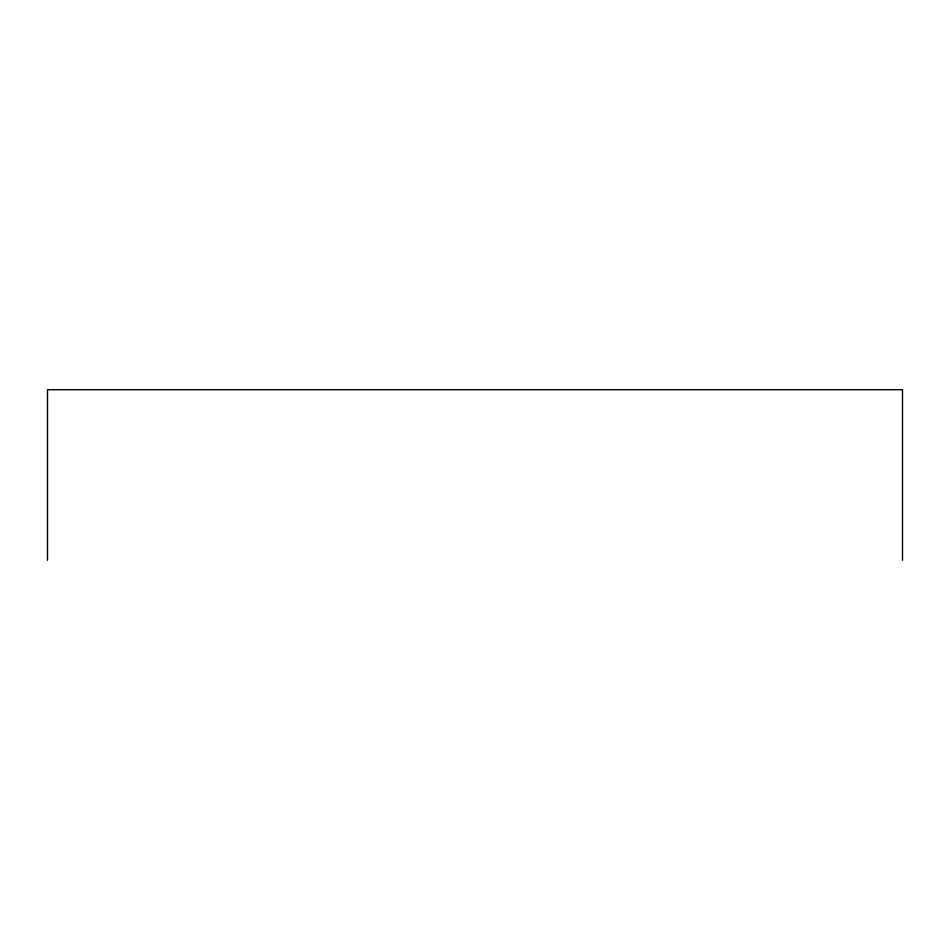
<?xml version="1.0" encoding="UTF-8"?>
<svg xmlns="http://www.w3.org/2000/svg" width="950" height="950" viewBox="0 0 950 950"><rect width="100%" height="100%" fill="white"/><g stroke="black" fill="none" stroke-linecap="round" stroke-linejoin="round"><path stroke-width="1.43" d="M902.5 560.298L902.5 389.702L47.5 389.702L47.5 560.298"/></g></svg>
